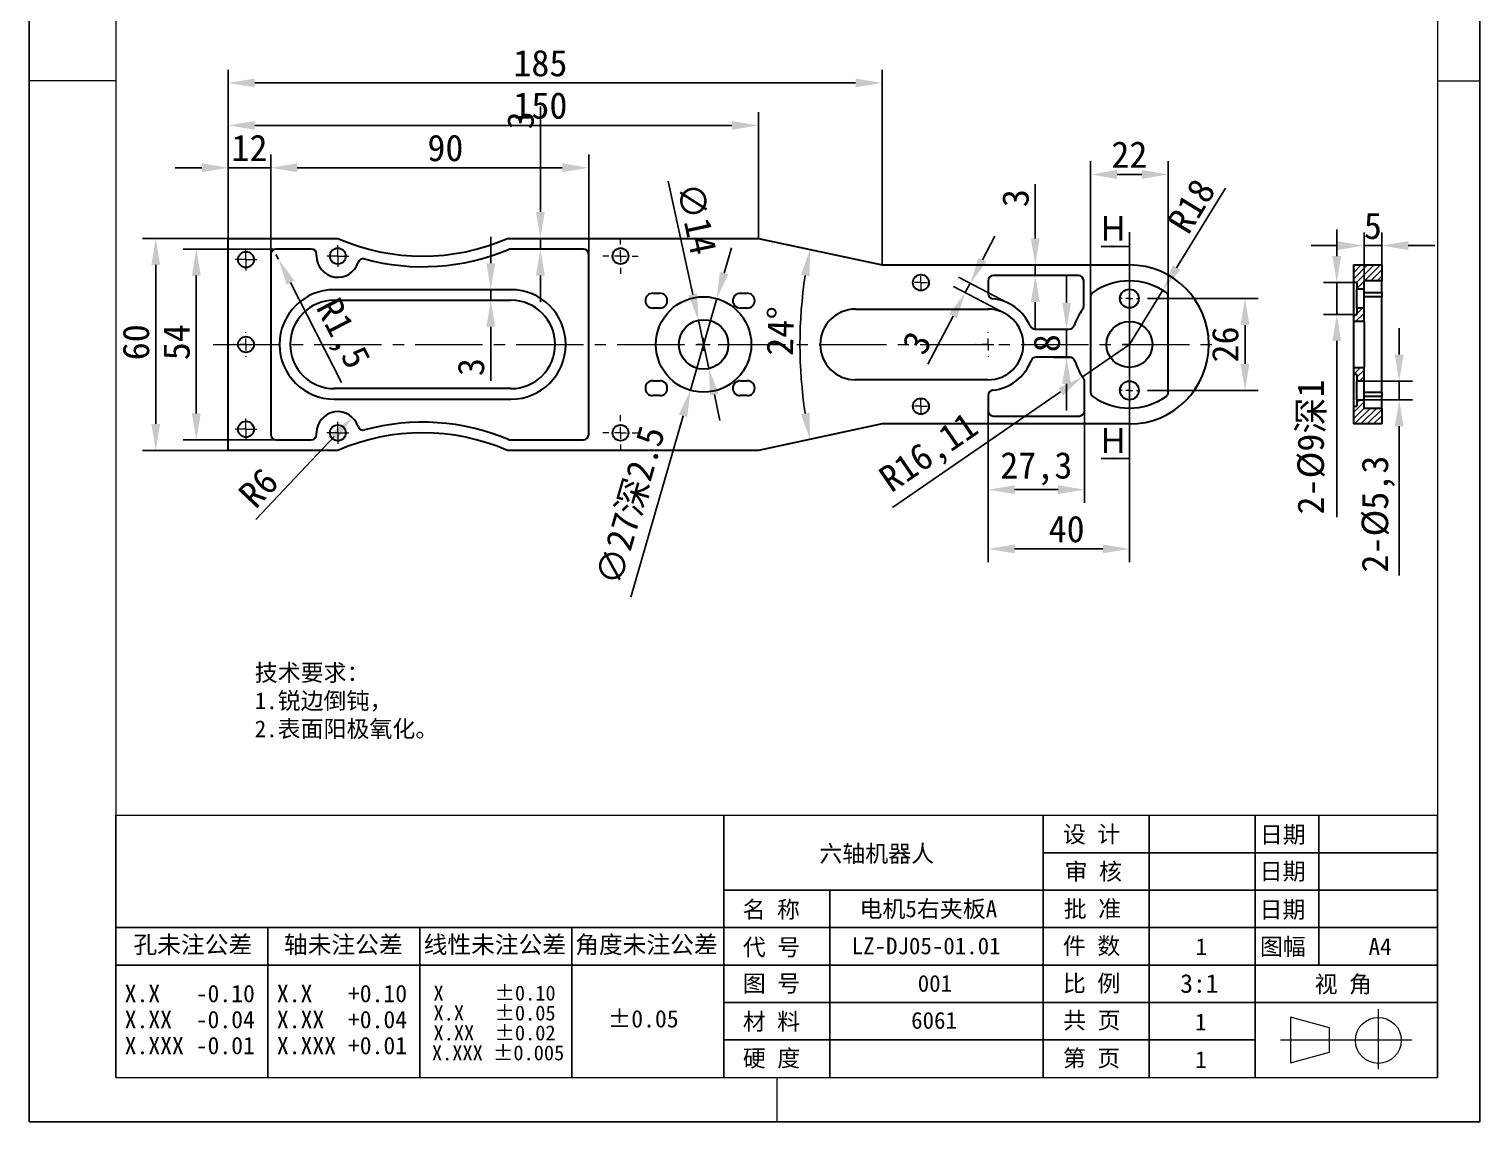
# Model space of a CAD drawing. Header units: millimetres. Extents: x 13 to 7248, y -1201 to 1478.
# Drawn here: x 5234.4 to 5645, y -1197.1 to -887.8 of the extents above; entities that cross this region are included whole.
import ezdxf

# ---------------------------------------------------------------- set-up
doc = ezdxf.new("R2010")
doc.units = ezdxf.units.MM
doc.header["$LTSCALE"] = 5
doc.header["$PDSIZE"] = -1
for name, pattern in [('CENTER2', [28.575, 19.05, -3.175, 3.175, -3.175]), ('SLD-中心线', [34.29, 30.48, -1.27, 1.27, -1.27]), ('SLD-实线', [0])]:
    doc.linetypes.add(name, pattern=pattern)
doc.layers.get('0').update_dxf_attribs({"lineweight": 30})
for name, color, linetype, lineweight in [('中心线层', 1, 'CENTER2', 13), ('剖面层', 2, 'Continuous', 15), ('粗实线', 7, 'SLD-实线', 15)]:
    doc.layers.add(name, color=color, linetype=linetype, lineweight=lineweight)
for name, color, linetype in [('图框', 7, 'SLD-实线'), ('文字层', 7, 'SLD-实线'), ('标注层', 96, 'SLD-实线'), ('标注线', 4, 'SLD-实线')]:
    doc.layers.add(name, color=color, linetype=linetype)
doc.styles.add('SLDTEXTSTYLE1', font='', dxfattribs={"bigfont": 'bigfont'})
doc.styles.add('SLDTEXTSTYLE2', font='')
doc.styles.add('SLDTEXTSTYLE3', font='', dxfattribs={"bigfont": 'bigfont'})
doc.styles.get("Standard").update_dxf_attribs({"font": ''})
doc.styles.get('SLDTEXTSTYLE1').set_extended_font_data('宋体')
doc.styles.get('SLDTEXTSTYLE2').set_extended_font_data('宋体')
doc.styles.get('SLDTEXTSTYLE3').set_extended_font_data('汉仪长仿宋体')
doc.styles.get('Standard').set_extended_font_data('SimSun')
doc.dimstyles.new('副本3-1', dxfattribs={"dimscale": 3, "dimtxt": 2.5, "dimasz": 2.5, "dimexe": 1.25, "dimexo": 0, "dimtad": 1, "dimtxsty": 'Standard', "dimcen": 2.5, "dimclrt": 256, "dimadec": 0, "dimazin": 0, "dimtfac": 1, "dimtmove": 0, "dimatfit": 3, "dimfxl": 0, "dimarcsym": 0})
pattern_1 = [(45, (5229.3534, -1200.1054), (-0.8980256, 0.8980256), [])]

# ---------------------------------------------------------------- blocks, each defined once
blk = doc.blocks.new('SW_NOTE_0')
at = {"color": 0, "linetype": 'Continuous', "lineweight": 0, "char_height": 10.583, "attachment_point": 2}
for s, insert in [('X     ±0.10', (35.9, 12.3)), ('X.X   ±0.05', (35.9, -1.8)), ('X.XX  ±0.02', (35.9, -15.9)), (' X.XXX ±0.005', (34.8, -30))]:
    blk.add_mtext(s, dxfattribs=dict(at, insert=insert))
blk = doc.blocks.new('SW_NOTE_1')
at = {"color": 0, "linetype": 'Continuous', "lineweight": 0, "char_height": 12.312, "attachment_point": 2, "style": 'SLDTEXTSTYLE2'}
for s, insert in [('X.X   -0.10', (38.1, 14.3)), ('X.XX  -0.04', (38.1, -4.1)), ('X.XXX -0.01', (38.1, -22.5))]:
    blk.add_mtext(s, dxfattribs=dict(at, insert=insert))
blk = doc.blocks.new('SW_NOTE_2')
at = {"color": 0, "linetype": 'Continuous', "lineweight": 0, "char_height": 12.312, "attachment_point": 2, "style": 'SLDTEXTSTYLE2'}
for s, insert in [('X.X   +0.10', (38.1, 14.3)), ('X.XX  +0.04', (38.1, -4.1)), ('X.XXX +0.01', (38.1, -22.5))]:
    blk.add_mtext(s, dxfattribs=dict(at, insert=insert))
blk = doc.blocks.new('*D578')
at = {"layer": 'Defpoints', "color": 0}
for p in [(5423.76, -970.24), (5426.72, -983.93)]:
    blk.add_point(p, dxfattribs=at)
at = {"layer": '标注层', "color": 0, "lineweight": -2}
for p, q in [((5415.25, -930.87), (5422.18, -962.91)), ((5426.72, -983.93), (5423.76, -970.24)), ((5428.31, -991.26), (5429.89, -998.59))]:
    blk.add_line(p, q, dxfattribs=at)
at = {"layer": '标注层', "color": 0}
for points in [[(5423.4, -962.65), (5420.96, -963.18), (5423.76, -970.24)], [(5429.53, -990.99), (5427.09, -991.52), (5426.72, -983.93)]]:
    blk.add_solid(points, dxfattribs=at)
at = {"layer": '标注层', "insert": (5424.81, -930.72), "char_height": 7.5, "attachment_point": 1, "rotation": 282.2046}
blk.add_mtext('∅14', dxfattribs=at)
blk = doc.blocks.new('*D579')
at = {"layer": 'Defpoints', "color": 0}
for p in [(5428.98, -964.11), (5421.51, -990.06)]:
    blk.add_point(p, dxfattribs=at)
at = {"layer": '标注层', "color": 0, "lineweight": -2}
for p, q in [((5431.05, -956.9), (5433.12, -949.7)), ((5428.98, -964.11), (5421.51, -990.06)), ((5404.68, -1048.55), (5419.44, -997.27))]:
    blk.add_line(p, q, dxfattribs=at)
at = {"layer": '标注层', "color": 0}
for points in [[(5429.85, -956.56), (5432.25, -957.25), (5428.98, -964.11)], [(5418.24, -996.92), (5420.64, -997.61), (5421.51, -990.06)]]:
    blk.add_solid(points, dxfattribs=at)
at = {"layer": '标注层', "insert": (5394.5, -1043.67), "char_height": 7.5, "attachment_point": 1, "rotation": 73.9504}
blk.add_mtext('∅27深2.5', dxfattribs=at)
blk = doc.blocks.new('*D580')
at = {"layer": 'Defpoints', "color": 0}
for p in [(5365.03, -961.59), (5370.74, -961.59), (5370.74, -964.59)]:
    blk.add_point(p, dxfattribs=at)
at = {"layer": '标注层', "color": 0, "lineweight": -2}
for p, q in [((5365.03, -954.09), (5365.03, -946.59)), ((5370.74, -961.59), (5361.28, -961.59)), ((5370.74, -964.59), (5361.28, -964.59)), ((5365.03, -961.59), (5365.03, -964.59)), ((5365.03, -972.09), (5365.03, -987.4))]:
    blk.add_line(p, q, dxfattribs=at)
at = {"layer": '标注层', "color": 0}
for points in [[(5363.78, -954.09), (5366.28, -954.09), (5365.03, -961.59)], [(5363.78, -972.09), (5366.28, -972.09), (5365.03, -964.59)]]:
    blk.add_solid(points, dxfattribs=at)
at = {"layer": '标注层', "insert": (5355.66, -983.49), "char_height": 7.5, "attachment_point": 2, "rotation": 90}
blk.add_mtext('3', dxfattribs=at)
blk = doc.blocks.new('*D581')
at = {"layer": 'Defpoints', "color": 0}
for p in [(5369.72, -947.09), (5379.06, -947.09), (5370.64, -950.09)]:
    blk.add_point(p, dxfattribs=at)
at = {"layer": '标注层', "color": 0, "lineweight": -2}
for p, q in [((5379.06, -939.59), (5379.06, -909.76)), ((5369.72, -947.09), (5382.81, -947.09)), ((5379.06, -950.09), (5379.06, -947.09)), ((5370.64, -950.09), (5382.81, -950.09)), ((5379.06, -957.59), (5379.06, -965.09))]:
    blk.add_line(p, q, dxfattribs=at)
at = {"layer": '标注层', "color": 0}
for points in [[(5377.81, -939.59), (5380.31, -939.59), (5379.06, -947.09)], [(5377.81, -957.59), (5380.31, -957.59), (5379.06, -950.09)]]:
    blk.add_solid(points, dxfattribs=at)
at = {"layer": '标注层', "insert": (5369.68, -913.66), "char_height": 7.5, "attachment_point": 2, "rotation": 90}
blk.add_mtext('3', dxfattribs=at)
blk = doc.blocks.new('*D582')
at = {"layer": 'Defpoints', "color": 0}
for p in [(5304.24, -951.59), (5304.93, -952.92)]:
    blk.add_point(p, dxfattribs=at)
at = {"layer": '标注层', "color": 0, "lineweight": -2}
for p, q in [((5304.24, -951.59), (5304.93, -952.92)), ((5322.77, -987.82), (5308.34, -959.6))]:
    blk.add_line(p, q, dxfattribs=at)
at = {"layer": '标注层', "color": 0}
blk.add_solid([(5309.45, -959.03), (5307.23, -960.17), (5304.93, -952.92)], dxfattribs=at)
at = {"layer": '标注层', "insert": (5322.08, -963.11), "char_height": 7.5, "attachment_point": 1, "rotation": 297.0806}
blk.add_mtext('R1,5', dxfattribs=at)
blk = doc.blocks.new('*D583')
at = {"layer": 'Defpoints', "color": 0}
for p in [(5392.74, -927.09), (5302.74, -951.59), (5392.74, -951.59)]:
    blk.add_point(p, dxfattribs=at)
at = {"layer": '标注层', "color": 0, "lineweight": -2}
for p, q in [((5302.74, -951.59), (5302.74, -923.34)), ((5392.74, -951.59), (5392.74, -923.34)), ((5310.24, -927.09), (5385.24, -927.09))]:
    blk.add_line(p, q, dxfattribs=at)
at = {"layer": '标注层', "color": 0}
for points in [[(5310.24, -925.84), (5310.24, -928.34), (5302.74, -927.09)], [(5385.24, -925.84), (5385.24, -928.34), (5392.74, -927.09)]]:
    blk.add_solid(points, dxfattribs=at)
at = {"layer": '标注层', "insert": (5352.18, -917.71), "char_height": 7.5, "attachment_point": 2}
blk.add_mtext('90', dxfattribs=at)
blk = doc.blocks.new('*D584')
at = {"layer": 'Defpoints', "color": 0}
for p in [(5290.74, -927.09), (5290.74, -947.09), (5302.74, -951.59)]:
    blk.add_point(p, dxfattribs=at)
at = {"layer": '标注层', "color": 0, "lineweight": -2}
for p, q in [((5290.74, -947.09), (5290.74, -923.34)), ((5302.74, -951.59), (5302.74, -923.34)), ((5283.24, -927.09), (5275.74, -927.09)), ((5302.74, -927.09), (5290.74, -927.09)), ((5310.24, -927.09), (5317.74, -927.09))]:
    blk.add_line(p, q, dxfattribs=at)
at = {"layer": '标注层', "color": 0}
for points in [[(5283.24, -925.84), (5283.24, -928.34), (5290.74, -927.09)], [(5310.24, -925.84), (5310.24, -928.34), (5302.74, -927.09)]]:
    blk.add_solid(points, dxfattribs=at)
at = {"layer": '标注层', "insert": (5296.74, -917.71), "char_height": 7.5, "attachment_point": 2}
blk.add_mtext('12', dxfattribs=at)
blk = doc.blocks.new('*D585')
at = {"layer": 'Defpoints', "color": 0}
for p in [(5290.74, -947.09), (5270.22, -1007.09), (5290.74, -1007.09)]:
    blk.add_point(p, dxfattribs=at)
at = {"layer": '标注层', "color": 0, "lineweight": -2}
for p, q in [((5290.74, -947.09), (5266.47, -947.09)), ((5270.22, -954.59), (5270.22, -999.59)), ((5290.74, -1007.09), (5266.47, -1007.09))]:
    blk.add_line(p, q, dxfattribs=at)
at = {"layer": '标注层', "color": 0}
for points in [[(5268.97, -954.59), (5271.47, -954.59), (5270.22, -947.09)], [(5268.97, -999.59), (5271.47, -999.59), (5270.22, -1007.09)]]:
    blk.add_solid(points, dxfattribs=at)
at = {"layer": '标注层', "insert": (5260.85, -976.46), "char_height": 7.5, "attachment_point": 2, "rotation": 90}
blk.add_mtext('60', dxfattribs=at)
blk = doc.blocks.new('*D586')
at = {"layer": 'Defpoints', "color": 0}
for p in [(5325.87, -997.73), (5321.74, -1002.09)]:
    blk.add_point(p, dxfattribs=at)
at = {"layer": '标注层', "color": 0, "lineweight": -2}
blk.add_line((5298.51, -1026.58), (5320.71, -1003.17), dxfattribs=at)
at = {"layer": '标注层', "color": 0}
blk.add_solid([(5319.8, -1002.31), (5321.62, -1004.03), (5325.87, -997.73)], dxfattribs=at)
at = {"layer": '标注层', "insert": (5293, -1018.77), "char_height": 7.5, "attachment_point": 1, "rotation": 46.5142}
blk.add_mtext('R6', dxfattribs=at)
blk = doc.blocks.new('*D587')
at = {"layer": 'Defpoints', "color": 0}
for p in [(5505.74, -995.84), (5533.05, -995.84), (5533.05, -1018.17)]:
    blk.add_point(p, dxfattribs=at)
at = {"layer": '标注层', "color": 0, "lineweight": -2}
for p, q in [((5505.74, -995.84), (5505.74, -1021.92)), ((5533.05, -995.84), (5533.05, -1021.92)), ((5513.24, -1018.17), (5525.55, -1018.17))]:
    blk.add_line(p, q, dxfattribs=at)
at = {"layer": '标注层', "color": 0}
for points in [[(5513.24, -1016.92), (5513.24, -1019.42), (5505.74, -1018.17)], [(5525.55, -1016.92), (5525.55, -1019.42), (5533.05, -1018.17)]]:
    blk.add_solid(points, dxfattribs=at)
at = {"layer": '标注层', "insert": (5519.4, -1007.53), "char_height": 7.5, "attachment_point": 2}
blk.add_mtext('27,3', dxfattribs=at)
blk = doc.blocks.new('*D588')
at = {"layer": 'Defpoints', "color": 0}
for p in [(5500.7, -959.77), (5510.38, -968.23), (5511.77, -965.57)]:
    blk.add_point(p, dxfattribs=at)
at = {"layer": '标注层', "color": 0, "lineweight": -2}
for p, q in [((5504.18, -953.12), (5507.66, -946.48)), ((5510.38, -968.23), (5495.99, -960.69)), ((5511.77, -965.57), (5497.38, -958.03)), ((5500.7, -959.77), (5499.31, -962.43)), ((5495.83, -969.07), (5488.72, -982.64))]:
    blk.add_line(p, q, dxfattribs=at)
at = {"layer": '标注层', "color": 0}
for points in [[(5503.07, -952.54), (5505.29, -953.7), (5500.7, -959.77)], [(5494.72, -968.49), (5496.94, -969.65), (5499.31, -962.43)]]:
    blk.add_solid(points, dxfattribs=at)
at = {"layer": '标注层', "insert": (5482.23, -974.83), "char_height": 7.5, "attachment_point": 2, "rotation": 62.3588}
blk.add_mtext('3', dxfattribs=at)
blk = doc.blocks.new('*D589')
at = {"layer": 'Defpoints', "color": 0}
for p in [(5528.71, -972.73), (5527.97, -980.73), (5528.9, -980.73)]:
    blk.add_point(p, dxfattribs=at)
at = {"layer": '标注层', "color": 0, "lineweight": -2}
for p, q in [((5527.97, -965.23), (5527.97, -957.73)), ((5528.71, -972.73), (5524.22, -972.73)), ((5527.97, -972.73), (5527.97, -980.73)), ((5528.9, -980.73), (5524.22, -980.73)), ((5527.97, -988.23), (5527.97, -995.73))]:
    blk.add_line(p, q, dxfattribs=at)
at = {"layer": '标注层', "color": 0}
for points in [[(5526.72, -965.23), (5529.22, -965.23), (5527.97, -972.73)], [(5526.72, -988.23), (5529.22, -988.23), (5527.97, -980.73)]]:
    blk.add_solid(points, dxfattribs=at)
at = {"layer": '标注层', "insert": (5518.6, -976.73), "char_height": 7.5, "attachment_point": 2, "rotation": 90}
blk.add_mtext('8', dxfattribs=at)
blk = doc.blocks.new('*D590')
at = {"layer": 'Defpoints', "color": 0}
for p in [(5519.11, -954.59), (5545.74, -954.59), (5531.31, -957.59)]:
    blk.add_point(p, dxfattribs=at)
at = {"layer": '标注层', "color": 0, "lineweight": -2}
for p, q in [((5519.11, -947.09), (5519.11, -931.77)), ((5545.74, -954.59), (5515.36, -954.59)), ((5519.11, -957.59), (5519.11, -954.59)), ((5531.31, -957.59), (5515.36, -957.59)), ((5519.11, -965.09), (5519.11, -972.59))]:
    blk.add_line(p, q, dxfattribs=at)
at = {"layer": '标注层', "color": 0}
for points in [[(5517.86, -947.09), (5520.36, -947.09), (5519.11, -954.59)], [(5517.86, -965.09), (5520.36, -965.09), (5519.11, -957.59)]]:
    blk.add_solid(points, dxfattribs=at)
at = {"layer": '标注层', "insert": (5509.74, -935.68), "char_height": 7.5, "attachment_point": 2, "rotation": 90}
blk.add_mtext('3', dxfattribs=at)
blk = doc.blocks.new('*D592')
at = {"layer": 'Defpoints', "color": 0}
for p in [(5545.74, -986.09), (5505.74, -995.84), (5545.74, -1034.93)]:
    blk.add_point(p, dxfattribs=at)
at = {"layer": '标注层', "color": 0, "lineweight": -2}
for p, q in [((5545.74, -986.09), (5545.74, -1038.68)), ((5505.74, -995.84), (5505.74, -1038.68)), ((5513.24, -1034.93), (5538.24, -1034.93))]:
    blk.add_line(p, q, dxfattribs=at)
at = {"layer": '标注层', "color": 0}
for points in [[(5513.24, -1033.68), (5513.24, -1036.18), (5505.74, -1034.93)], [(5538.24, -1033.68), (5538.24, -1036.18), (5545.74, -1034.93)]]:
    blk.add_solid(points, dxfattribs=at)
at = {"layer": '标注层', "insert": (5527.97, -1025.55), "char_height": 7.5, "attachment_point": 2}
blk.add_mtext('40', dxfattribs=at)
blk = doc.blocks.new('*D593')
at = {"layer": 'Defpoints', "color": 0}
for p in [(5556.74, -928.98), (5534.74, -963.59), (5556.74, -963.59)]:
    blk.add_point(p, dxfattribs=at)
at = {"layer": '标注层', "color": 0, "lineweight": -2}
for p, q in [((5534.74, -963.59), (5534.74, -925.23)), ((5556.74, -963.59), (5556.74, -925.23)), ((5542.24, -928.98), (5549.24, -928.98))]:
    blk.add_line(p, q, dxfattribs=at)
at = {"layer": '标注层', "color": 0}
for points in [[(5542.24, -927.73), (5542.24, -930.23), (5534.74, -928.98)], [(5549.24, -927.73), (5549.24, -930.23), (5556.74, -928.98)]]:
    blk.add_solid(points, dxfattribs=at)
at = {"layer": '标注层', "insert": (5545.74, -919.6), "char_height": 7.5, "attachment_point": 2}
blk.add_mtext('22', dxfattribs=at)
blk = doc.blocks.new('*D594')
at = {"layer": 'Defpoints', "color": 0}
for p in [(5555.17, -961.75), (5545.74, -977.09)]:
    blk.add_point(p, dxfattribs=at)
at = {"layer": '标注层', "color": 0, "lineweight": -2}
for p, q in [((5572.9, -932.88), (5559.09, -955.36)), ((5545.74, -977.09), (5555.17, -961.75))]:
    blk.add_line(p, q, dxfattribs=at)
at = {"layer": '标注层', "color": 0}
blk.add_solid([(5558.03, -954.7), (5560.16, -956.01), (5555.17, -961.75)], dxfattribs=at)
at = {"layer": '标注层', "insert": (5556.01, -942.46), "char_height": 7.5, "attachment_point": 1, "rotation": 58.4385}
blk.add_mtext('R18', dxfattribs=at)
blk = doc.blocks.new('*D595')
at = {"layer": 'Defpoints', "color": 0}
for p in [(5440.74, -915.09), (5290.74, -947.09), (5440.74, -947.09)]:
    blk.add_point(p, dxfattribs=at)
at = {"layer": '标注层', "color": 0, "lineweight": -2}
for p, q in [((5290.74, -947.09), (5290.74, -911.34)), ((5440.74, -947.09), (5440.74, -911.34)), ((5298.24, -915.09), (5433.24, -915.09))]:
    blk.add_line(p, q, dxfattribs=at)
at = {"layer": '标注层', "color": 0}
for points in [[(5298.24, -913.84), (5298.24, -916.34), (5290.74, -915.09)], [(5433.24, -913.84), (5433.24, -916.34), (5440.74, -915.09)]]:
    blk.add_solid(points, dxfattribs=at)
at = {"layer": '标注层', "insert": (5379.06, -905.71), "char_height": 7.5, "attachment_point": 2}
blk.add_mtext('150', dxfattribs=at)
blk = doc.blocks.new('*D596')
at = {"layer": 'Defpoints', "color": 0}
for p in [(5475.74, -903.09), (5290.74, -947.09), (5475.74, -954.59)]:
    blk.add_point(p, dxfattribs=at)
at = {"layer": '标注层', "color": 0, "lineweight": -2}
for p, q in [((5290.74, -947.09), (5290.74, -899.34)), ((5298.24, -903.09), (5468.24, -903.09)), ((5475.74, -954.59), (5475.74, -899.34))]:
    blk.add_line(p, q, dxfattribs=at)
at = {"layer": '标注层', "color": 0}
for points in [[(5298.24, -901.84), (5298.24, -904.34), (5290.74, -903.09)], [(5468.24, -901.84), (5468.24, -904.34), (5475.74, -903.09)]]:
    blk.add_solid(points, dxfattribs=at)
at = {"layer": '标注层', "insert": (5379.06, -893.71), "char_height": 7.5, "attachment_point": 2}
blk.add_mtext('185', dxfattribs=at)
blk = doc.blocks.new('*D597')
at = {"layer": 'Defpoints', "color": 0}
for p in [(5304.24, -950.09), (5281.7, -1004.09), (5304.24, -1004.09)]:
    blk.add_point(p, dxfattribs=at)
at = {"layer": '标注层', "color": 0, "lineweight": -2}
for p, q in [((5304.24, -950.09), (5277.95, -950.09)), ((5281.7, -957.59), (5281.7, -996.59)), ((5304.24, -1004.09), (5277.95, -1004.09))]:
    blk.add_line(p, q, dxfattribs=at)
at = {"layer": '标注层', "color": 0}
for points in [[(5280.45, -957.59), (5282.95, -957.59), (5281.7, -950.09)], [(5280.45, -996.59), (5282.95, -996.59), (5281.7, -1004.09)]]:
    blk.add_solid(points, dxfattribs=at)
at = {"layer": '标注层', "insert": (5272.32, -976.46), "char_height": 7.5, "attachment_point": 2, "rotation": 90}
blk.add_mtext('54', dxfattribs=at)
blk = doc.blocks.new('*D598')
at = {"layer": 'Defpoints', "color": 0}
for p in [(5440.74, -947.09), (5475.74, -954.59), (5452.84, -986.1), (5475.74, -999.59), (5440.74, -1007.09)]:
    blk.add_point(p, dxfattribs=at)
at = {"layer": '标注层', "color": 0, "lineweight": -2}
blk.add_arc((5580.74, -977.09), 128.22, 171.2571, 188.7429, dxfattribs=at)
at = {"layer": '标注层', "color": 0}
for points in [[(5452.78, -957.37), (5455.24, -957.82), (5455.37, -950.22)], [(5455.24, -996.35), (5452.78, -996.8), (5455.37, -1003.95)]]:
    blk.add_solid(points, dxfattribs=at)
at = {"layer": '标注层', "insert": (5443, -980.18), "char_height": 7.5, "attachment_point": 1, "rotation": 88.3575}
blk.add_mtext('24°', dxfattribs=at)
blk = doc.blocks.new('*D599')
at = {"layer": 'Defpoints', "color": 0}
for p in [(5550.89, -964.09), (5578.46, -964.09), (5550.89, -990.09)]:
    blk.add_point(p, dxfattribs=at)
at = {"layer": '标注层', "color": 0, "lineweight": -2}
for p, q in [((5550.89, -964.09), (5582.21, -964.09)), ((5578.46, -982.59), (5578.46, -971.59)), ((5550.89, -990.09), (5582.21, -990.09))]:
    blk.add_line(p, q, dxfattribs=at)
at = {"layer": '标注层', "color": 0}
for points in [[(5577.21, -971.59), (5579.71, -971.59), (5578.46, -964.09)], [(5577.21, -982.59), (5579.71, -982.59), (5578.46, -990.09)]]:
    blk.add_solid(points, dxfattribs=at)
at = {"layer": '标注层', "insert": (5569.08, -977.09), "char_height": 7.5, "attachment_point": 2, "rotation": 90}
blk.add_mtext('26', dxfattribs=at)
blk = doc.blocks.new('SW_CENTERMARKSYMBOL_19')
at = {"color": 0, "linetype": 'SLD-实线', "lineweight": 0}
for p, q in [((-5, 0), (-7.5, 0)), ((0, 0), (-2.5, 0)), ((0, 5), (0, 7.5)), ((0, 0), (0, 2.5)), ((0, 0), (0, -2.5)), ((0, 0), (2.5, 0)), ((5, 0), (7.5, 0)), ((0, -5), (0, -7.5))]:
    blk.add_line(p, q, dxfattribs=at)
blk = doc.blocks.new('SW_CENTERMARKSYMBOL_20')
at = {"color": 0, "linetype": 'SLD-实线', "lineweight": 0}
for p, q in [((-5, 0), (-7.5, 0)), ((0, 0), (-2.5, 0)), ((0, 5), (0, 7.5)), ((0, 0), (0, 2.5)), ((0, 0), (0, -2.5)), ((0, 0), (2.5, 0)), ((5, 0), (7.5, 0)), ((0, -5), (0, -7.5))]:
    blk.add_line(p, q, dxfattribs=at)
blk = doc.blocks.new('SW_CENTERMARKSYMBOL_21')
at = {"color": 0, "linetype": 'SLD-实线', "lineweight": 0}
for p, q in [((-2.5, 0), (-4.6, 0)), ((0, 0), (-2.5, 0)), ((0, 2.5), (0, 4.6)), ((0, 0), (0, 2.5)), ((0, 0), (0, -2.5)), ((0, 0), (2.5, 0)), ((2.5, 0), (4.6, 0)), ((0, -2.5), (0, -4.6))]:
    blk.add_line(p, q, dxfattribs=at)
blk = doc.blocks.new('SW_CENTERMARKSYMBOL_22')
at = {"color": 0, "linetype": 'SLD-实线', "lineweight": 0}
for p, q in [((-2.5, 0), (-4.6, 0)), ((0, 0), (-2.5, 0)), ((0, 2.5), (0, 4.6)), ((0, 0), (0, 2.5)), ((0, 0), (0, -2.5)), ((0, 0), (2.5, 0)), ((2.5, 0), (4.6, 0)), ((0, -2.5), (0, -4.6))]:
    blk.add_line(p, q, dxfattribs=at)
blk = doc.blocks.new('SW_CENTERMARKSYMBOL_23')
at = {"color": 0, "linetype": 'SLD-实线', "lineweight": 0}
for p, q in [((-2.5, 0), (-4.6, 0)), ((0, 0), (-2.5, 0)), ((0, 2.5), (0, 4.6)), ((0, 0), (0, 2.5)), ((0, 0), (0, -2.5)), ((0, 0), (2.5, 0)), ((2.5, 0), (4.6, 0)), ((0, -2.5), (0, -4.6))]:
    blk.add_line(p, q, dxfattribs=at)
blk = doc.blocks.new('SW_CENTERMARKSYMBOL_24')
at = {"color": 0, "linetype": 'SLD-实线', "lineweight": 0}
for p, q in [((-2.5, 0), (-4.6, 0)), ((0, 0), (-2.5, 0)), ((0, 2.5), (0, 4.6)), ((0, 0), (0, 2.5)), ((0, 0), (0, -2.5)), ((0, 0), (2.5, 0)), ((2.5, 0), (4.6, 0)), ((0, -2.5), (0, -4.6))]:
    blk.add_line(p, q, dxfattribs=at)
blk = doc.blocks.new('SW_CENTERMARKSYMBOL_25')
at = {"color": 0, "linetype": 'SLD-实线', "lineweight": 0}
for p, q in [((0, 8.3), (0, 12.5)), ((-8.3, 0), (-12.5, 0)), ((0, 0), (-4.2, 0)), ((0, 0), (0, 4.2)), ((0, 0), (0, -4.2)), ((0, 0), (4.2, 0)), ((8.3, 0), (12.5, 0)), ((0, -8.3), (0, -12.5))]:
    blk.add_line(p, q, dxfattribs=at)
blk = doc.blocks.new('SW_CENTERMARKSYMBOL_26')
at = {"color": 0, "linetype": 'SLD-实线', "lineweight": 0}
for p, q in [((0, 8.3), (0, 12.5)), ((-8.3, 0), (-12.5, 0)), ((0, 0), (-4.2, 0)), ((0, 0), (0, 4.2)), ((0, 0), (0, -4.2)), ((0, 0), (4.2, 0)), ((8.3, 0), (12.5, 0)), ((0, -8.3), (0, -12.5))]:
    blk.add_line(p, q, dxfattribs=at)
blk = doc.blocks.new('SW_CENTERMARKSYMBOL_27')
at = {"color": 0, "linetype": 'SLD-实线', "lineweight": 0}
for p, q in [((-4.2, 0), (-7.7, 0)), ((0, 0), (-4.2, 0)), ((0, 4.2), (0, 7.7)), ((0, 0), (0, 4.2)), ((0, 0), (0, -4.2)), ((0, 0), (4.2, 0)), ((4.2, 0), (7.7, 0)), ((0, -4.2), (0, -7.7))]:
    blk.add_line(p, q, dxfattribs=at)
blk = doc.blocks.new('SW_CENTERMARKSYMBOL_28')
at = {"color": 0, "linetype": 'SLD-实线', "lineweight": 0}
for p, q in [((-4.2, 0), (-7.7, 0)), ((0, 0), (-4.2, 0)), ((0, 4.2), (0, 7.7)), ((0, 0), (0, 4.2)), ((0, 0), (0, -4.2)), ((0, 0), (4.2, 0)), ((4.2, 0), (7.7, 0)), ((0, -4.2), (0, -7.7))]:
    blk.add_line(p, q, dxfattribs=at)
blk = doc.blocks.new('SW_CENTERMARKSYMBOL_29')
at = {"color": 0, "linetype": 'SLD-实线', "lineweight": 0}
for p, q in [((-4.2, 0), (-7.7, 0)), ((0, 0), (-4.2, 0)), ((0, 4.2), (0, 7.7)), ((0, 0), (0, 4.2)), ((0, 0), (0, -4.2)), ((0, 0), (4.2, 0)), ((4.2, 0), (7.7, 0)), ((0, -4.2), (0, -7.7))]:
    blk.add_line(p, q, dxfattribs=at)
blk = doc.blocks.new('SW_CENTERMARKSYMBOL_30')
at = {"color": 0, "linetype": 'SLD-实线', "lineweight": 0}
for p, q in [((-4.2, 0), (-7.7, 0)), ((0, 0), (-4.2, 0)), ((0, 4.2), (0, 7.7)), ((0, 0), (0, 4.2)), ((0, 0), (0, -4.2)), ((0, 0), (4.2, 0)), ((4.2, 0), (7.7, 0)), ((0, -4.2), (0, -7.7))]:
    blk.add_line(p, q, dxfattribs=at)
blk = doc.blocks.new('SW_CENTERMARKSYMBOL_31')
at = {"color": 0, "linetype": 'SLD-实线', "lineweight": 0}
for p, q in [((-8.3, 0), (-8.8, 0)), ((0, 0), (-4.2, 0)), ((0, 8.3), (0, 8.7)), ((0, 0), (0, 4.2)), ((0, 0), (0, -4.2)), ((0, 0), (4.2, 0)), ((8.3, 0), (8.7, 0)), ((0, -8.3), (0, -8.8))]:
    blk.add_line(p, q, dxfattribs=at)
blk = doc.blocks.new('SW_CENTERMARKSYMBOL_32')
at = {"color": 0, "linetype": 'SLD-实线', "lineweight": 0}
for p, q in [((-8.3, 0), (-8.8, 0)), ((0, 0), (-4.2, 0)), ((0, 8.3), (0, 8.8)), ((0, 0), (0, 4.2)), ((0, 0), (0, -4.2)), ((0, 0), (4.2, 0)), ((8.3, 0), (8.8, 0)), ((0, -8.3), (0, -8.8))]:
    blk.add_line(p, q, dxfattribs=at)
blk = doc.blocks.new('*D551')
at = {"layer": 'Defpoints', "color": 0}
for p in [(5617.14, -949.11), (5617.14, -954.59), (5612.14, -959.09)]:
    blk.add_point(p, dxfattribs=at)
at = {"layer": '标注层', "color": 0, "lineweight": -2}
for p, q in [((5612.14, -959.09), (5612.14, -945.36)), ((5617.14, -954.59), (5617.14, -945.36)), ((5604.64, -949.11), (5597.14, -949.11)), ((5612.14, -949.11), (5617.14, -949.11)), ((5624.64, -949.11), (5632.14, -949.11))]:
    blk.add_line(p, q, dxfattribs=at)
at = {"layer": '标注层', "color": 0}
for points in [[(5604.64, -947.86), (5604.64, -950.36), (5612.14, -949.11)], [(5624.64, -947.86), (5624.64, -950.36), (5617.14, -949.11)]]:
    blk.add_solid(points, dxfattribs=at)
at = {"layer": '标注层', "insert": (5614.64, -939.73), "char_height": 7.5, "attachment_point": 2}
blk.add_mtext('5', dxfattribs=at)
blk = doc.blocks.new('*D552')
at = {"layer": 'Defpoints', "color": 0}
for p in [(5609.14, -959.59), (5604.42, -968.59), (5609.14, -968.59)]:
    blk.add_point(p, dxfattribs=at)
at = {"layer": '标注层', "color": 0, "lineweight": -2}
for p, q in [((5604.42, -952.09), (5604.42, -944.59)), ((5609.14, -959.59), (5600.67, -959.59)), ((5604.42, -959.59), (5604.42, -968.59)), ((5609.14, -968.59), (5600.67, -968.59)), ((5604.42, -976.09), (5604.42, -1025.92))]:
    blk.add_line(p, q, dxfattribs=at)
at = {"layer": '标注层', "color": 0}
for points in [[(5603.17, -952.09), (5605.67, -952.09), (5604.42, -959.59)], [(5603.17, -976.09), (5605.67, -976.09), (5604.42, -968.59)]]:
    blk.add_solid(points, dxfattribs=at)
at = {"layer": '标注层', "insert": (5593.28, -1006.1), "char_height": 7.5, "attachment_point": 2, "rotation": 90}
blk.add_mtext('2-%%C9深1', dxfattribs=at)
blk = doc.blocks.new('*D553')
at = {"layer": 'Defpoints', "color": 0}
for p in [(5610.14, -987.44), (5610.14, -992.74), (5622.09, -992.74)]:
    blk.add_point(p, dxfattribs=at)
at = {"layer": '标注层', "color": 0, "lineweight": -2}
for p, q in [((5622.09, -979.94), (5622.09, -972.44)), ((5610.14, -987.44), (5625.84, -987.44)), ((5622.09, -987.44), (5622.09, -992.74)), ((5610.14, -992.74), (5625.84, -992.74)), ((5622.09, -1000.24), (5622.09, -1042.45))]:
    blk.add_line(p, q, dxfattribs=at)
at = {"layer": '标注层', "color": 0}
for points in [[(5620.84, -979.94), (5623.34, -979.94), (5622.09, -987.44)], [(5620.84, -1000.24), (5623.34, -1000.24), (5622.09, -992.74)]]:
    blk.add_solid(points, dxfattribs=at)
at = {"layer": '标注层', "insert": (5611.46, -1025.09), "char_height": 7.5, "attachment_point": 2, "rotation": 90}
blk.add_mtext('2-%%c5,3', dxfattribs=at)
blk = doc.blocks.new('*D718')
at = {"layer": 'Defpoints', "color": 0}
for p in [(5545.74, -977.09), (5532.47, -986.22)]:
    blk.add_point(p, dxfattribs=at)
at = {"layer": '标注层', "color": 0, "lineweight": -2}
for p, q in [((5545.74, -977.09), (5532.47, -986.22)), ((5478.7, -1023.2), (5526.29, -990.47))]:
    blk.add_line(p, q, dxfattribs=at)
at = {"layer": '标注层', "color": 0}
blk.add_solid([(5525.58, -989.44), (5527, -991.5), (5532.47, -986.22)], dxfattribs=at)
at = {"layer": '标注层', "insert": (5489.37, -1008.27), "char_height": 7.5, "attachment_point": 5, "rotation": 34.52}
blk.add_mtext('R16,11', dxfattribs=at)

msp = doc.modelspace()

# ---------------------------------------------------------------- hatches: boundary and pattern name
at = {"layer": '剖面层'}
h = msp.add_hatch(dxfattribs=at)
h.set_pattern_fill('ANSI31', color=256, scale=0.4, style=0)
h.set_pattern_definition(pattern_1)
h.paths.add_polyline_path([(5617.1363, -959.0856), (5617.1363, -954.5856), (5609.1363, -954.5856), (5609.1363, -959.5856), (5610.1363, -959.5856), (5610.1363, -961.4356), (5612.1363, -961.4356), (5612.1363, -959.0856)], flags=0)
h = msp.add_hatch(dxfattribs=at)
h.set_pattern_fill('ANSI31', color=256, scale=0.4, style=0)
h.set_pattern_definition(pattern_1)
h.paths.add_polyline_path([(5609.1363, -970.5856), (5612.1363, -970.5856), (5612.1363, -966.7356), (5610.1363, -966.7356), (5610.1363, -968.5856), (5609.1363, -968.5856)], flags=0)
h = msp.add_hatch(dxfattribs=at)
h.set_pattern_fill('ANSI31', color=256, scale=0.4, style=0)
h.set_pattern_definition(pattern_1)
h.paths.add_polyline_path([(5610.1363, -987.4356), (5612.1363, -987.4356), (5612.1363, -983.5856), (5609.1363, -983.5856), (5609.1363, -985.5856), (5610.1363, -985.5856)], flags=0)
h = msp.add_hatch(dxfattribs=at)
h.set_pattern_fill('ANSI31', color=256, scale=0.4, style=0)
h.set_pattern_definition(pattern_1)
h.paths.add_polyline_path([(5617.1363, -999.5856), (5617.1363, -995.0856), (5612.1363, -995.0856), (5612.1363, -992.7356), (5610.1363, -992.7356), (5610.1363, -994.5856), (5609.1363, -994.5856), (5609.1363, -999.5856)], flags=0)

# ---------------------------------------------------------------- linework, layer by layer
for p, q in [((5290.7437, -1007.0856), (5290.7437, -947.0856)), ((5290.7437, -947.0856), (5321.7646, -947.0856)), ((5369.7229, -947.0856), (5440.7437, -947.0856)), ((5440.7437, -947.0856), (5475.7437, -954.5856)), ((5302.7437, -951.5856), (5302.7437, -1002.5856)), ((5314.2437, -950.0856), (5304.2437, -950.0856)), ((5315.7437, -952.0856), (5315.7437, -951.5856)), ((5391.2437, -950.0856), (5370.6435, -950.0856)), ((5392.7437, -1002.5856), (5392.7437, -951.5856)), ((5475.7437, -954.5856), (5545.7437, -954.5856)), ((5609.1363, -954.5856), (5617.1363, -954.5856)), ((5609.1363, -954.5856), (5609.1363, -959.5856)), ((5617.1363, -954.5856), (5617.1363, -959.0856)), ((5505.7437, -959.0856), (5505.7437, -962.6634)), ((5531.3149, -957.5856), (5507.2437, -957.5856)), ((5532.8149, -966.3), (5532.8149, -959.0856)), ((5610.1363, -959.5856), (5609.1363, -959.5856)), ((5609.1363, -959.5856), (5609.1363, -968.5856)), ((5610.1363, -959.5856), (5610.1363, -961.4356)), ((5617.1363, -959.0856), (5612.1363, -959.0856)), ((5612.1363, -961.4356), (5612.1363, -959.0856)), ((5617.1363, -962.3684), (5617.1363, -959.0856)), ((5370.7437, -961.5856), (5320.7437, -961.5856)), ((5320.7437, -964.5856), (5370.7437, -964.5856)), ((5410.8694, -962.6112), (5412.8694, -962.6112)), ((5435.6181, -962.6112), (5437.6181, -962.6112)), ((5534.7437, -963.5948), (5534.7437, -990.5763)), ((5556.7437, -990.5763), (5556.7437, -963.5948)), ((5612.1363, -961.4356), (5610.1363, -961.4356)), ((5610.1363, -966.7356), (5610.1363, -961.4356)), ((5612.1363, -966.7356), (5612.1363, -961.4356)), ((5612.1363, -962.3684), (5617.1363, -962.3684)), ((5617.1363, -963.5948), (5612.1363, -963.5948)), ((5617.1363, -962.3684), (5617.1363, -963.5948)), ((5617.1363, -990.5763), (5617.1363, -963.5948)), ((5412.8694, -966.8112), (5410.8694, -966.8112)), ((5437.6181, -966.8112), (5435.6181, -966.8112)), ((5468.2437, -967.0856), (5505.7437, -967.0856)), ((5609.1363, -968.5856), (5609.1363, -970.5856)), ((5609.1363, -968.5856), (5610.1363, -968.5856)), ((5610.1363, -966.7356), (5610.1363, -968.5856)), ((5610.1363, -966.7356), (5612.1363, -966.7356)), ((5612.1363, -970.5856), (5612.1363, -966.7356)), ((5519.0074, -972.7268), (5528.7086, -972.7268)), ((5612.1363, -970.5856), (5609.1363, -970.5856)), ((5609.1363, -970.5856), (5609.1363, -983.5856)), ((5612.1363, -970.5856), (5612.1363, -983.5856)), ((5528.8973, -980.7268), (5519.3017, -980.7268)), ((5609.1363, -983.5856), (5612.1363, -983.5856)), ((5609.1363, -983.5856), (5609.1363, -985.5856)), ((5612.1363, -987.4356), (5612.1363, -983.5856)), ((5410.8694, -987.3599), (5412.8694, -987.3599)), ((5435.6181, -987.3599), (5437.6181, -987.3599)), ((5505.7437, -987.0856), (5468.2437, -987.0856)), ((5533.0471, -995.8356), (5533.0471, -987.511)), ((5610.1363, -985.5856), (5609.1363, -985.5856)), ((5609.1363, -985.5856), (5609.1363, -994.5856)), ((5610.1363, -985.5856), (5610.1363, -987.4356)), ((5612.1363, -987.4356), (5610.1363, -987.4356)), ((5610.1363, -992.7356), (5610.1363, -987.4356)), ((5612.1363, -992.7356), (5612.1363, -987.4356)), ((5370.7437, -989.5856), (5320.7437, -989.5856)), ((5320.7437, -992.5856), (5370.7437, -992.5856)), ((5412.8694, -991.5599), (5410.8694, -991.5599)), ((5437.6181, -991.5599), (5435.6181, -991.5599)), ((5505.7437, -991.5078), (5505.7437, -995.8356)), ((5610.1363, -992.7356), (5612.1363, -992.7356)), ((5610.1363, -992.7356), (5610.1363, -994.5856)), ((5612.1363, -990.5763), (5617.1363, -990.5763)), ((5617.1363, -991.8027), (5612.1363, -991.8027)), ((5612.1363, -995.0856), (5612.1363, -992.7356)), ((5617.1363, -990.5763), (5617.1363, -991.8027)), ((5617.1363, -995.0856), (5617.1363, -991.8027)), ((5507.2437, -997.3356), (5531.5471, -997.3356)), ((5609.1363, -994.5856), (5610.1363, -994.5856)), ((5609.1363, -994.5856), (5609.1363, -999.5856)), ((5612.1363, -995.0856), (5617.1363, -995.0856)), ((5617.1363, -995.0856), (5617.1363, -999.5856)), ((5475.7437, -999.5856), (5440.7437, -1007.0856)), ((5545.7437, -999.5856), (5475.7437, -999.5856)), ((5617.1363, -999.5856), (5609.1363, -999.5856)), ((5304.2437, -1004.0856), (5314.2437, -1004.0856)), ((5315.7437, -1002.5856), (5315.7437, -1002.0856)), ((5370.6435, -1004.0856), (5391.2437, -1004.0856)), ((5321.7646, -1007.0856), (5290.7437, -1007.0856)), ((5440.7437, -1007.0856), (5369.7229, -1007.0856))]:
    msp.add_line(p, q)
for centre, radius in [((5295.7437, -953.0856), 2.25), ((5321.7437, -952.0856), 2.25), ((5401.7437, -952.0856), 2.25), ((5486.7437, -959.5856), 2.25), ((5425.2437, -977.0856), 13.5), ((5545.7437, -964.0856), 2.65), ((5425.2437, -977.0856), 7), ((5545.7437, -977.0856), 6.5), ((5295.7437, -977.0856), 2.25), ((5545.7437, -990.0856), 2.65), ((5486.7437, -994.5856), 2.25), ((5295.7437, -1001.0856), 2.25), ((5321.7437, -1002.0856), 2.25), ((5401.7437, -1002.0856), 2.25)]:
    msp.add_circle(centre, radius)
for centre, radius, start, end in [((5345.7437, -892.0856), 60, 246.443536, 293.556464), ((5304.2437, -951.5856), 1.5, 90, 180), ((5314.2437, -951.5856), 1.5, 0, 90), ((5321.7437, -952.0856), 6, 180, 342.458337), ((5345.7437, -892.0856), 63, 254.857466, 292.708531), ((5370.6435, -951.5856), 1.5, 90, 112.708531), ((5391.2437, -951.5856), 1.5, 0, 90), ((5328.895, -954.3461), 1.5, 74.857466, 162.458337), ((5545.7437, -977.0856), 22.5, 270, 90), ((5507.2437, -959.0856), 1.5, 90, 180), ((5531.3149, -959.0856), 1.5, 0, 90), ((5545.7437, -977.0856), 18, 54.847297, 125.152703), ((5320.7437, -977.0856), 15.5, 90, 270), ((5320.7437, -977.0856), 12.5, 90, 270), ((5370.7437, -977.0856), 15.5, 270, 90), ((5370.7437, -977.0856), 12.5, 270, 90), ((5410.8694, -964.7112), 2.1, 90, 270), ((5412.8694, -964.7112), 2.1, 270, 90), ((5435.6181, -964.7112), 2.1, 90, 270), ((5437.6181, -964.7112), 2.1, 270, 90), ((5507.2437, -962.6634), 1.5, 180, 264.062228), ((5505.7437, -977.0856), 13, 23.831929, 84.062228), ((5536.2437, -963.5948), 1.5, 125.152703, 180), ((5555.2437, -963.5948), 1.5, 0, 54.847297), ((5468.2437, -977.0856), 10, 90, 270), ((5505.7437, -977.0856), 10, 270, 90), ((5545.7437, -977.0856), 16.5144, 143.221785, 161.020615), ((5531.3149, -966.3), 1.5, 323.221785, 0), ((5519.0074, -971.2268), 1.5, 203.831929, 270), ((5528.7086, -971.2268), 1.5, 270, 341.020615), ((5519.3017, -982.2268), 1.5, 90, 159.233178), ((5528.8973, -982.2268), 1.5, 16.971168, 90), ((5505.7437, -977.0856), 13, 275.937772, 339.233178), ((5545.7437, -977.0856), 16.1135, 196.971168, 216.291877), ((5410.8694, -989.4599), 2.1, 90, 270), ((5412.8694, -989.4599), 2.1, 270, 90), ((5435.6181, -989.4599), 2.1, 90, 270), ((5437.6181, -989.4599), 2.1, 270, 90), ((5531.5471, -987.511), 1.5, 0, 36.291877), ((5507.2437, -991.5078), 1.5, 95.937772, 180), ((5536.2437, -990.5763), 1.5, 180, 234.847297), ((5545.7437, -977.0856), 18, 234.847297, 305.152703), ((5555.2437, -990.5763), 1.5, 305.152703, 0), ((5321.7437, -1002.0856), 6, 17.541663, 180), ((5507.2437, -995.8356), 1.5, 180, 270), ((5531.5471, -995.8356), 1.5, 270, 0), ((5328.895, -999.8251), 1.5, 197.541663, 285.142534), ((5345.7437, -1062.0856), 63, 67.291469, 105.142534), ((5304.2437, -1002.5856), 1.5, 180, 270), ((5314.2437, -1002.5856), 1.5, 270, 0), ((5345.7437, -1062.0856), 60, 66.443536, 113.556464), ((5370.6435, -1002.5856), 1.5, 247.291469, 270), ((5391.2437, -1002.5856), 1.5, 270, 0)]:
    msp.add_arc(centre, radius, start, end)
at = {"layer": '中心线层', "ltscale": 0.2}
msp.add_line((5286.4993, -977.0856), (5570.2299, -977.0856), dxfattribs=at)
at = {"layer": '图框'}
for p, q in [((5234.3534, -608.5054), (5234.3534, -1197.1054)), ((5644.9534, -608.5054), (5644.9534, -1197.1054)), ((5234.3534, -1197.1054), (5644.9534, -1197.1054))]:
    msp.add_line(p, q, dxfattribs=at)
at = {"layer": '文字层'}
for p, q in [((5258.9534, -1110.3054), (5258.9534, -1184.5054)), ((5430.9534, -1110.3054), (5430.9534, -1184.5054)), ((5521.3534, -1110.3054), (5521.3534, -1184.5054)), ((5551.3534, -1110.3054), (5551.3534, -1184.5054)), ((5581.3534, -1110.3054), (5581.3534, -1184.5054)), ((5599.3534, -1110.3054), (5599.3534, -1152.7054)), ((5632.9534, -1110.3054), (5632.9534, -1184.5054)), ((5632.9534, -1120.9054), (5521.3534, -1120.9054)), ((5632.9534, -1131.5054), (5430.9534, -1131.5054)), ((5460.9534, -1131.5054), (5460.9534, -1184.5054)), ((5258.9534, -1142.1054), (5632.9534, -1142.1054)), ((5301.9534, -1142.1054), (5301.9534, -1184.5054)), ((5344.9534, -1142.1054), (5344.9534, -1184.5054)), ((5387.9534, -1142.1054), (5387.9534, -1184.5054)), ((5258.9534, -1152.7054), (5632.9534, -1152.7054)), ((5430.9534, -1163.3054), (5632.9534, -1163.3054)), ((5581.3534, -1173.9054), (5430.9534, -1173.9054))]:
    msp.add_line(p, q, dxfattribs=at)
at = {"layer": '文字层', "color": 7, "linetype": 'SLD-中心线', "lineweight": 0}
for p, q in [((5616.1812, -1165.1925), (5616.1812, -1182.1628)), ((5588.5276, -1173.9054), (5605.0268, -1173.9054)), ((5605.0268, -1173.9054), (5625.6921, -1173.9054))]:
    msp.add_line(p, q, dxfattribs=at)
at = {"layer": '标注线'}
for p, q in [((5545.7437, -945.3388), (5545.7437, -1013.3849)), ((5537.7437, -949.3388), (5545.7437, -949.3388)), ((5537.7437, -1009.3849), (5545.7437, -1009.3849))]:
    msp.add_line(p, q, dxfattribs=at)
for points in [[(5545.7437, -949.3388), (5540.5437, -948.9388), (5540.5437, -949.7388)], [(5545.7437, -1009.3849), (5540.5437, -1008.9849), (5540.5437, -1009.7849)]]:
    msp.add_solid(points, dxfattribs=at)
at = {"layer": '粗实线'}
for p, q in [((5258.9534, -620.5054), (5258.9534, -1184.5054)), ((5632.9534, -620.5054), (5632.9534, -1184.5054)), ((5258.9534, -902.5054), (5234.3534, -902.5054)), ((5632.9534, -902.5054), (5644.9534, -902.5054)), ((5258.9534, -1110.3054), (5632.9534, -1110.3054)), ((5591.3162, -1167.4054), (5591.3162, -1180.4054)), ((5602.3544, -1170.4264), (5591.3162, -1167.4054)), ((5602.3544, -1177.3844), (5602.3544, -1170.4264)), ((5591.3162, -1180.4054), (5602.3544, -1177.3844)), ((5258.9534, -1184.5054), (5632.9534, -1184.5054)), ((5258.9534, -1184.5054), (5632.9534, -1184.5054)), ((5445.9534, -1184.5054), (5445.9534, -1197.1054))]:
    msp.add_line(p, q, dxfattribs=at)
msp.add_circle((5616.1812, -1174.0149), 6.5, dxfattribs=at)

# ---------------------------------------------------------------- block references
at = {"layer": '中心线层', "xscale": 0.3999999999996362, "yscale": 0.3999999999998636, "zscale": 0.4}
for name, p in [('SW_CENTERMARKSYMBOL_26', (5401.7437, -952.0856)), ('SW_CENTERMARKSYMBOL_30', (5295.7437, -953.0856)), ('SW_CENTERMARKSYMBOL_27', (5321.7437, -952.0856)), ('SW_CENTERMARKSYMBOL_23', (5486.7437, -959.5856)), ('SW_CENTERMARKSYMBOL_20', (5545.7437, -964.0856)), ('SW_CENTERMARKSYMBOL_31', (5295.7437, -977.0856)), ('SW_CENTERMARKSYMBOL_21', (5425.2437, -977.0856)), ('SW_CENTERMARKSYMBOL_32', (5505.7437, -977.0856)), ('SW_CENTERMARKSYMBOL_22', (5545.7437, -977.0856)), ('SW_CENTERMARKSYMBOL_19', (5545.7437, -990.0856)), ('SW_CENTERMARKSYMBOL_24', (5486.7437, -994.5856)), ('SW_CENTERMARKSYMBOL_25', (5401.7437, -1002.0856)), ('SW_CENTERMARKSYMBOL_29', (5295.7437, -1001.0856)), ('SW_CENTERMARKSYMBOL_28', (5321.7437, -1002.0856))]:
    msp.add_blockref(name, p, dxfattribs=at)
at = {"layer": '文字层', "xscale": 0.3999999999996362, "yscale": 0.3999999999998636, "zscale": 0.4}
for name, p in [('SW_NOTE_1', (5264.6019, -1164.0128)), ('SW_NOTE_2', (5307.6791, -1164.0128))]:
    msp.add_blockref(name, p, dxfattribs=at)
at = {"layer": '文字层', "color": 7, "linetype": 'SLD-实线', "lineweight": 0, "xscale": 0.3999999999996362, "yscale": 0.3999999999998636, "zscale": 0.4}
msp.add_blockref('SW_NOTE_0', (5351.733, -1163.4203), dxfattribs=at)

# ---------------------------------------------------------------- texts
at = {"layer": '文字层', "color": 7, "linetype": 'SLD-实线', "lineweight": 0, "char_height": 4.7625}
for s, insert, attachment_point, style in [('技术要求：\\P1.锐边倒钝，\\P2.表面阳极氧化。', (5298.2254, -1067.5822), 1, 'SLDTEXTSTYLE2'), ('六轴机器人', (5474.2485, -1118.7751), 2, 'SLDTEXTSTYLE2'), ('电机5右夹板A', (5488.8475, -1134.4104), 2, 'SLDTEXTSTYLE2'), ('LZ-DJ05-01.01', (5488.2274, -1144.8937), 2, 'SLDTEXTSTYLE1'), ('1', (5566.0935, -1145.1065), 2, 'SLDTEXTSTYLE1'), ('001', (5490.7079, -1155.5087), 2, 'SLDTEXTSTYLE1'), ('6061', (5490.4598, -1165.9617), 2, 'SLDTEXTSTYLE1')]:
    msp.add_mtext(s, dxfattribs=dict(at, insert=insert, attachment_point=attachment_point, style=style))
at = {"layer": '文字层', "attachment_point": 2}
for s, insert, char_height, style in [('设 计', (5535.0416, -1113.2926), 4.7625, 'SLDTEXTSTYLE2'), ('日期', (5589.1446, -1113.3866), 4.7625, 'SLDTEXTSTYLE2'), ('审 核', (5535.5156, -1123.8565), 4.7625, 'SLDTEXTSTYLE2'), ('日期', (5589.0898, -1123.8189), 4.7625, 'SLDTEXTSTYLE2'), ('名 称', (5444.3984, -1134.5926), 4.7625, 'SLDTEXTSTYLE2'), ('批 准', (5535.2865, -1134.4104), 4.7625, 'SLDTEXTSTYLE2'), ('日期', (5589.057, -1134.6033), 4.7625, 'SLDTEXTSTYLE2'), ('孔未注公差', (5280.7056, -1144.4448), 4.925, 'SLDTEXTSTYLE2'), ('轴未注公差', (5323.298, -1144.4448), 4.925, 'SLDTEXTSTYLE2'), ('线性未注公差', (5366.1713, -1144.4448), 4.925, 'SLDTEXTSTYLE2'), ('角度未注公差', (5409.0717, -1144.4448), 4.925, 'SLDTEXTSTYLE2'), ('代 号', (5444.4584, -1145.2414), 4.7625, 'SLDTEXTSTYLE2'), ('件 数', (5535.0416, -1144.8937), 4.7625, 'SLDTEXTSTYLE2'), ('图幅', (5589.1744, -1145.1065), 4.7625, 'SLDTEXTSTYLE2'), ('A4', (5616.6722, -1145.0554), 4.7625, 'SLDTEXTSTYLE1'), ('图 号', (5444.4584, -1155.5087), 4.7625, 'SLDTEXTSTYLE2'), ('比 例', (5535.0416, -1155.5087), 4.7625, 'SLDTEXTSTYLE2'), ('3:1', (5565.5357, -1155.2663), 5.29167, 'SLDTEXTSTYLE1'), ('视 角', (5606.276, -1155.7237), 4.7625, 'SLDTEXTSTYLE2'), ('±0.05', (5408.1342, -1165.4298), 4.925, 'SLDTEXTSTYLE1'), ('材 料', (5444.4584, -1166.2882), 4.7625, 'SLDTEXTSTYLE2'), ('共 页', (5535.1185, -1165.9617), 4.7625, 'SLDTEXTSTYLE2'), ('1', (5565.9491, -1166.4177), 4.7625, 'SLDTEXTSTYLE1'), ('硬 度', (5444.4584, -1176.6782), 4.7625, 'SLDTEXTSTYLE2'), ('第 页', (5535.0416, -1176.6782), 4.7625, 'SLDTEXTSTYLE2'), ('1', (5565.9797, -1177.0732), 4.7625, 'SLDTEXTSTYLE1')]:
    msp.add_mtext(s, dxfattribs=dict(at, insert=insert, char_height=char_height, style=style))
at = {"layer": '标注线', "char_height": 7, "attachment_point": 1, "style": 'SLDTEXTSTYLE3'}
for insert in [(5537.7437, -940.7116), (5537.7437, -1000.7577)]:
    msp.add_mtext('H', dxfattribs=dict(at, insert=insert))

# ---------------------------------------------------------------- dimensions: what is measured, and where the dimension line sits
at = {"layer": '标注层'}
for base, p1, p2, picture, middle in [((5475.7437, -903.0856), (5290.7437, -947.0856), (5475.7437, -954.5856), '*D596', (5379.0551, -903.0856)), ((5440.7437, -915.0856), (5290.7437, -947.0856), (5440.7437, -947.0856), '*D595', (5379.0551, -915.0856)), ((5290.7437, -927.0856), (5302.7437, -951.5856), (5290.7437, -947.0856), '*D584', (5296.7437, -927.0856)), ((5392.7437, -927.0856), (5302.7437, -951.5856), (5392.7437, -951.5856), '*D583', (5352.1764, -927.0856)), ((5556.7437, -928.9791), (5534.7437, -963.5948), (5556.7437, -963.5948), '*D593', (5545.7437, -928.9791)), ((5617.1363, -949.109), (5612.1363, -959.0856), (5617.1363, -954.5856), '*D551', (5614.6363, -949.109)), ((5545.7437, -1034.9276), (5505.7437, -995.8356), (5545.7437, -986.0856), '*D592', (5527.9749, -1034.9276)), ((5533.0471, -1018.1663), (5505.7437, -995.8356), (5533.0471, -995.8356), '*D587', (5519.3954, -1018.1663))]:
    dim = msp.add_linear_dim(base=base, p1=p1, p2=p2, dimstyle='副本3-1', dxfattribs=at)
    dim.commit()
    dim.dimension.update_dxf_attribs({"geometry": picture, "text_midpoint": middle, "dimtype": 160})
for base, p1, p2, angle, picture, middle in [((5379.0551, -947.0856), (5370.6435, -950.0856), (5369.7229, -947.0856), 90, '*D581', (5379.0551, -913.6634)), ((5519.1106, -954.5856), (5531.3149, -957.5856), (5545.7437, -954.5856), 90, '*D590', (5519.1106, -935.6785)), ((5270.2249, -1007.0856), (5290.7437, -947.0856), (5290.7437, -1007.0856), 90, '*D585', (5270.2249, -976.4638)), ((5365.0338, -961.5856), (5370.7437, -964.5856), (5370.7437, -961.5856), 90, '*D580', (5365.0338, -983.4927)), ((5500.6991, -959.7689), (5510.3831, -968.2269), (5511.7749, -965.5693), 62.3588, '*D588', (5490.5357, -979.1757)), ((5281.6972, -1004.0856), (5304.2437, -950.0856), (5304.2437, -1004.0856), 90, '*D597', (5281.6972, -976.4638)), ((5527.9749, -980.7268), (5528.7086, -972.7268), (5528.8973, -980.7268), 90, '*D589', (5527.9749, -976.7268)), ((5578.4572, -964.0856), (5550.8937, -990.0856), (5550.8937, -964.0856), 90, '*D599', (5578.4572, -977.0856))]:
    dim = msp.add_linear_dim(base=base, p1=p1, p2=p2, angle=angle, dimstyle='副本3-1', dxfattribs=at)
    dim.commit()
    dim.dimension.update_dxf_attribs({"geometry": picture, "text_midpoint": middle, "dimtype": 160})
for center, mpoint, picture, middle in [((5545.7437, -977.0856), (5555.1652, -961.7482), '*D594', (5563.1634, -937.981)), ((5304.2437, -951.5856), (5304.9266, -952.9211), '*D582', (5322.8309, -974.2018))]:
    dim = msp.add_radius_dim(center=center, mpoint=mpoint, dimstyle='副本3-1', dxfattribs=at)
    dim.commit()
    dim.dimension.update_dxf_attribs({"geometry": picture, "text_midpoint": middle})
dim = msp.add_diameter_dim_2p(p1=(5426.7236, -983.9274), p2=(5423.7639, -970.2438), dimstyle='副本3-1', dxfattribs=at)
dim.commit()
dim.dimension.update_dxf_attribs({"geometry": '*D578', "text_midpoint": (5417.2916, -940.32), "dimtype": 163})
dim = msp.add_angular_dim_2l(base=(5452.8379, -986.1005), line1=((5440.7437, -1007.0856), (5475.7437, -999.5856)), line2=((5440.7437, -947.0856), (5475.7437, -954.5856)), dimstyle='副本3-1', dxfattribs=at)
dim.commit()
dim.dimension.update_dxf_attribs({"geometry": '*D598', "text_midpoint": (5452.5733, -973.4103), "dimtype": 162})
for base, p1, p2, text, picture, middle in [((5604.4158, -968.5856), (5609.1363, -959.5856), (5609.1363, -968.5856), '2-%%C<>深1', '*D552', (5604.4158, -1006.0961)), ((5622.0912, -992.7356), (5610.1363, -987.4356), (5610.1363, -992.7356), '2-%%c<>', '*D553', (5622.0912, -1025.0924))]:
    dim = msp.add_linear_dim(base=base, p1=p1, p2=p2, angle=90, text=text, dimstyle='副本3-1', dxfattribs=at)
    dim.commit()
    dim.dimension.update_dxf_attribs({"geometry": picture, "text_midpoint": middle, "dimtype": 160})
dim = msp.add_diameter_dim_2p(p1=(5428.9761, -964.1118), p2=(5421.5114, -990.0594), text='<>深2.5', dimstyle='副本3-1', dxfattribs=at)
dim.commit()
dim.dimension.update_dxf_attribs({"geometry": '*D579', "text_midpoint": (5404.7732, -1024.714)})
for center, mpoint, picture, middle in [((5545.7437, -977.0856), (5532.4674, -986.217), '*D718', (5492.9097, -1013.4245)), ((5321.7437, -1002.0856), (5325.8728, -997.7323), '*D586', (5303.1916, -1021.6451))]:
    dim = msp.add_radius_dim(center=center, mpoint=mpoint, dimstyle='副本3-1', dxfattribs=at)
    dim.commit()
    dim.dimension.update_dxf_attribs({"geometry": picture, "text_midpoint": middle, "dimtype": 164})

doc.saveas('drawing.dxf')
